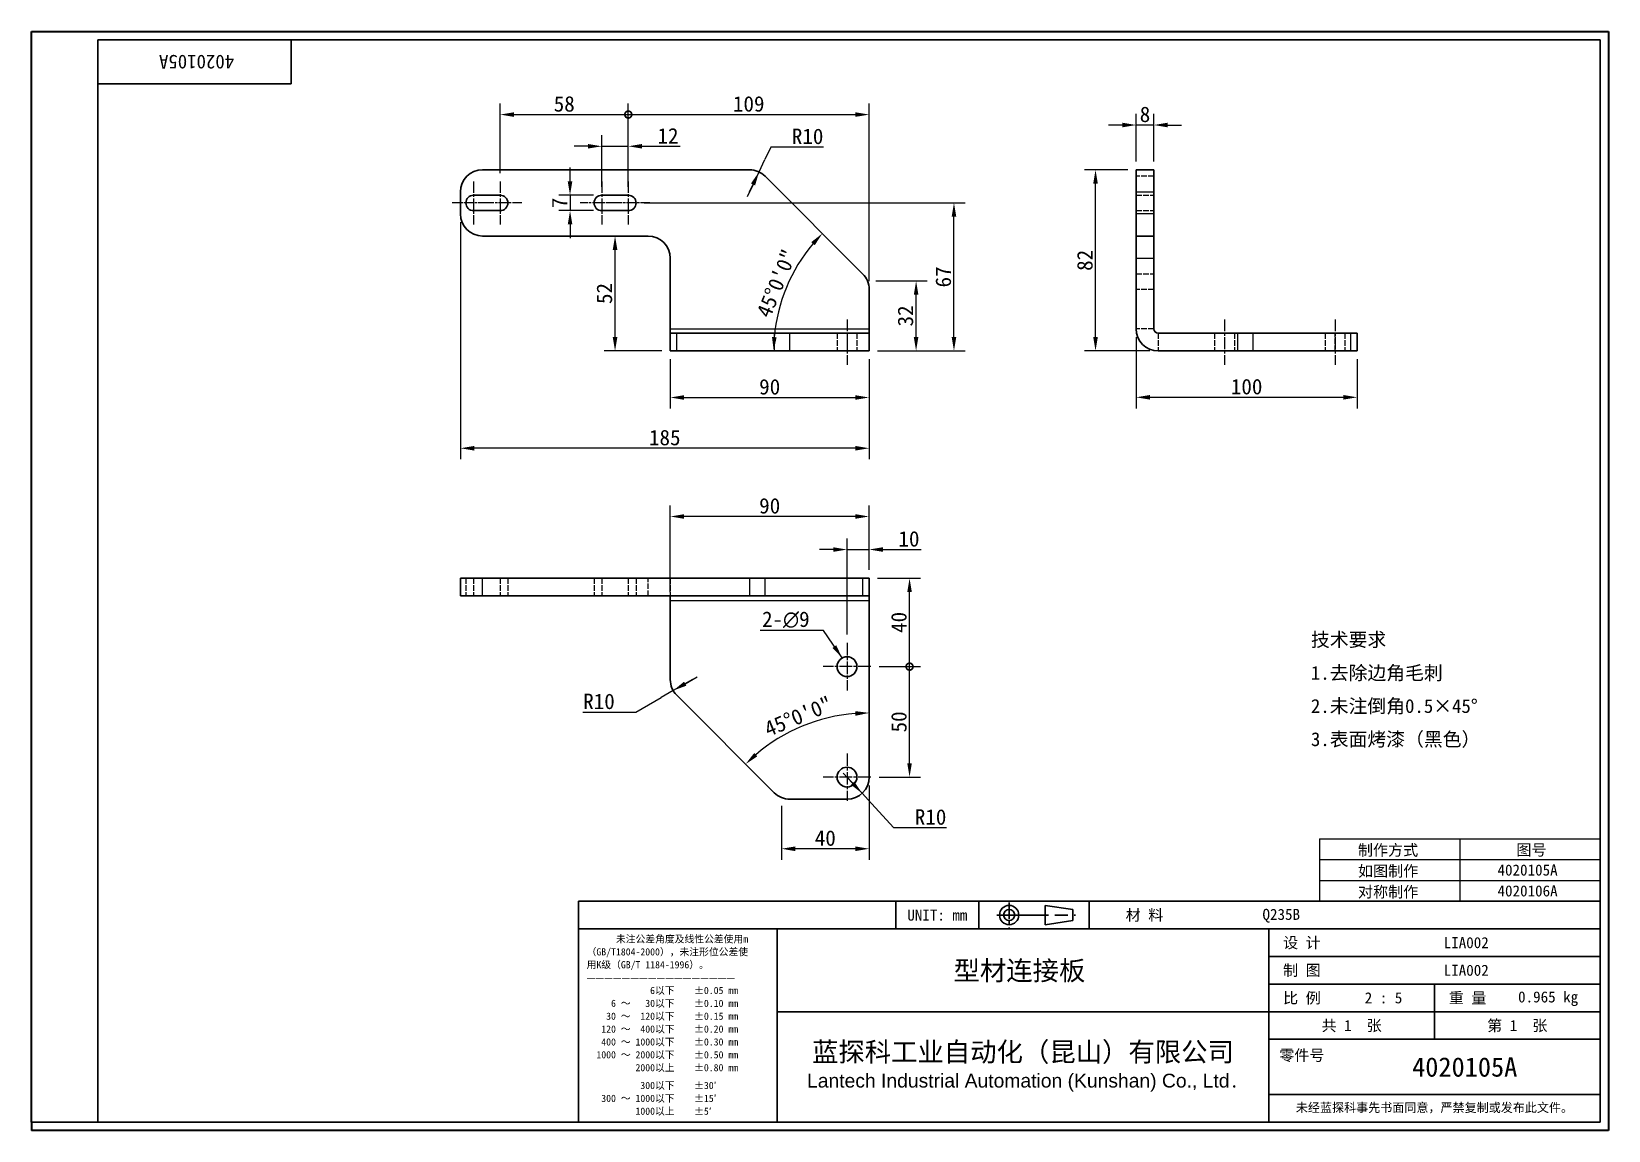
# Model space of a CAD drawing. Header units: millimetres. Extents: x 15 to 729, y 14 to 511.
import ezdxf
from ezdxf.enums import TextEntityAlignment as Align

# ---------------------------------------------------------------- set-up
doc = ezdxf.new("R2010")
doc.units = ezdxf.units.MM
doc.header["$LTSCALE"] = 2.5
doc.linetypes.add('CHAIN', pattern=[0.3543, 0.2362, -0.0295, 0.0591, -0.0295])
doc.linetypes.add('DASHED', pattern=[0.2067, 0.1654, -0.0413])
for name, color, linetype, lineweight in [('1', 7, 'Continuous', 18), ('可见 (ISO)', 7, 'Continuous', 25), ('可见窄的 (ISO)', 7, 'Continuous', 18), ('图框 (ISO)', 7, 'Continuous', 35), ('标题 (ISO)', 7, 'Continuous', 25)]:
    doc.layers.add(name, color=color, linetype=linetype, lineweight=lineweight)
for name, color, linetype, lineweight, true_color in [('中心标记 (ISO)', 1, 'CHAIN', 18, 0xff0000), ('中心线 (ISO)', 1, 'CHAIN', 18, 0xff0000), ('尺寸 (ISO)', 7, 'Continuous', 18, 0x008000), ('符号 (ISO)', 7, 'Continuous', 18, 0x008000), ('隐藏 (ISO)', 5, 'DASHED', 18, 0x0000ff), ('隐藏窄的 (ISO)', 5, 'DASHED', 18, 0x0000ff)]:
    doc.layers.add(name, color=color, linetype=linetype, lineweight=lineweight, true_color=true_color)
doc.styles.add('文本样式164', font='SimSun.ttf')
doc.styles.add('文本样式165', font='SimSun.ttf')
doc.styles.add('文本样式74', font='SimSun.ttf')
doc.styles.add('最新国标', font='simfang.ttf')
doc.styles.add('注释文本 (ISO)', font='simfang.ttf')
doc.dimstyles.new('默认 (GB)', dxfattribs={"dimscale": 2.5, "dimtxt": 2.8, "dimasz": 2.5, "dimexe": 2, "dimexo": 1.5, "dimgap": 0.5, "dimtad": 1, "dimtoh": 1, "dimdsep": 46, "dimtxsty": '最新国标', "dimcen": 0.09, "dimdle": 10, "dimclrd": 256, "dimclre": 256, "dimclrt": 256, "dimaunit": 1, "dimadec": 3, "dimazin": 2, "dimtfac": 0.535714, "dimtmove": 0, "dimatfit": 3, "dimfxl": 0, "dimtolj": 1, "dimtzin": 0, "dimlwd": -1, "dimlwe": -1, "dimarcsym": 0})
doc.dimstyles.new('默认 (GB)$7', dxfattribs={"dimscale": 2.5, "dimtxt": 2.8, "dimasz": 2.5, "dimexe": 2, "dimexo": 1.5, "dimgap": 0.5, "dimtad": 1, "dimtoh": 1, "dimdsep": 46, "dimtxsty": '最新国标', "dimcen": 0.09, "dimdle": 10, "dimclrd": 256, "dimclre": 256, "dimclrt": 256, "dimaunit": 1, "dimadec": 3, "dimazin": 2, "dimtfac": 0.535714, "dimtmove": 0, "dimatfit": 3, "dimfxl": 0, "dimtolj": 1, "dimtzin": 0, "dimlwd": -1, "dimlwe": -1, "dimarcsym": 0})

# ---------------------------------------------------------------- blocks, each defined once
blk = doc.blocks.new('图框 最新国标')
at = {"layer": '图框 (ISO)'}
for p, q in [((6, 7), (6, 204.5)), ((6, 204.5), (291.5, 204.5)), ((291.5, 204.5), (291.5, 5.5)), ((6, 7), (6, 5.5)), ((6, 7), (6, 5.5)), ((291.5, 5.5), (6, 5.5))]:
    blk.add_line(p, q, dxfattribs=at)
at = {"layer": '图框 (ISO)', "color": 7, "linetype": 'Continuous', "lineweight": 25}
for p, q in [((18, 203), (290, 203)), ((18, 7), (18, 203)), ((18, 203), (290, 203)), ((53, 203), (53, 195)), ((290, 203), (290, 7)), ((290, 203), (290, 7)), ((53, 195), (18, 195)), ((290, 7), (6, 7)), ((290, 7), (18, 7))]:
    blk.add_line(p, q, dxfattribs=at)
at = {"layer": '图框 (ISO)', "style": '文本样式74'}
blk.add_attdef('零件代号_001', (42.68, 200.25), '', height=2.5, rotation=180, dxfattribs=at)
blk = doc.blocks.new('标题栏 最新国标')
at = {"layer": '标题 (ISO)'}
for p, q in [((381.98, -183.84), (196.98, -183.84)), ((196.98, -183.84), (196.98, -223.84)), ((254.48, -183.84), (254.48, -188.84)), ((269.48, -183.84), (269.48, -188.84)), ((281.48, -188.09), (281.48, -184.59)), ((281.48, -184.59), (286.48, -185.34)), ((286.48, -185.34), (286.48, -187.34)), ((289.48, -183.84), (289.48, -188.84)), ((381.98, -223.84), (381.98, -183.84)), ((383.48, -183.84), (383.48, -225.34)), ((286.48, -187.34), (281.48, -188.09)), ((196.98, -188.84), (381.98, -188.84)), ((232.98, -188.84), (232.98, -223.84)), ((321.98, -188.84), (321.98, -223.84)), ((321.98, -193.84), (381.98, -193.84)), ((321.98, -198.84), (381.98, -198.84)), ((351.98, -198.84), (351.98, -208.84)), ((321.98, -203.84), (232.98, -203.84)), ((321.98, -203.84), (381.98, -203.84)), ((321.98, -208.84), (381.98, -208.84)), ((321.98, -218.84), (381.98, -218.84)), ((196.98, -223.84), (381.98, -223.84)), ((383.48, -225.34), (196.98, -225.34))]:
    blk.add_line(p, q, dxfattribs=at)
at = {"layer": '标题 (ISO)', "linetype": 'CHAIN', "ltscale": 5.000333}
blk.add_line((274.98, -184.09), (274.98, -188.59), dxfattribs=at)
at = {"layer": '标题 (ISO)', "linetype": 'CHAIN', "ltscale": 15.834605}
blk.add_line((272.73, -186.34), (286.98, -186.34), dxfattribs=at)
at = {"layer": '标题 (ISO)'}
for radius in [1.75, 1]:
    blk.add_circle((274.98, -186.34), radius, dxfattribs=at)
at = {"layer": '1', "style": '文本样式164'}
for s, p in [('UNIT: mm', (261.98, -186.34)), ('材 料', (299.48, -186.34)), ('设 计', (327.98, -191.34)), ('制 图', (327.98, -196.34)), ('比 例', (327.98, -201.34)), ('重 量', (357.98, -201.34)), ('共 1  张', (336.98, -206.34)), ('第 1  张', (366.98, -206.34))]:
    blk.add_text(s, height=2, dxfattribs=at).set_placement(p, align=Align.MIDDLE_CENTER)
at = {"layer": '标题 (ISO)', "char_height": 2, "style": '注释文本 (ISO)'}
for s, insert, attachment_point, line_spacing_factor in [('{\\fSimSun|b0|i0|c134|p2;\\H0.65x;      未注公差角度及线性公差使用m\\P（GB/T1804-2000），未注形位公差使\\P用K级（GB/T 1184-1996）。\\P—————————————————\\P             6以下    ±0.05 mm\\P     6 ～   30以下    ±0.10 mm\\P    30 ～  120以下    ±0.15 mm\\P   120 ～  400以下    ±0.20 mm\\P   400 ～ 1000以下    ±0.30 mm\\P  1000 ～ 2000以下    ±0.50 mm\\P          2000以上    ±0.80 mm\\P\\H0.38462x;\\P\\H2.6x;           300以下    ±30′\\P   300 ～ 1000以下    ±15′\\P          1000以上    ±5′}', (198.48, -206.34), 4, 1.075116), ('{\\fMicrosoft YaHei|b0|i0|c134|p34;\\H1.75x;蓝探科工业自动化（昆山）有限公司\\P\\fArial|b0|i0|c0|p34;\\H0.71429x;Lantech Industrial Automation (Kunshan) Co., Ltd\\fFangSong|b0|i0|c134|p49;.\\H1.15195x; }', (277.48, -213.84), 5, 0.978695)]:
    blk.add_mtext(s, dxfattribs=dict(at, insert=insert, attachment_point=attachment_point, line_spacing_factor=line_spacing_factor))
at = {"layer": '标题 (ISO)', "attachment_point": 5, "style": '注释文本 (ISO)'}
for s, insert, char_height in [('\\fFangSong|b0|i0;零件号', (327.98, -211.84), 2), ('\\fSimSun|b0|i0;{\\H1.6000;未经蓝探科事先书面同意，严禁复制或发布此文件。}', (351.98, -221.34), 1.6)]:
    blk.add_mtext(s, dxfattribs=dict(at, insert=insert, char_height=char_height))
at = {"layer": '标题 (ISO)'}
for tag, p, height, style in [('材料_001', (320.84, -187.21), 2, '注释文本 (ISO)'), ('设计人_001', (353.65, -192.33), 2, '注释文本 (ISO)'), ('库存编号_001', (264.91, -198.14), 3.5, '文本样式165'), ('设计人_001', (353.65, -197.33), 2, '注释文本 (ISO)'), ('视图比例_001', (339.35, -202.33), 2, '注释文本 (ISO)'), ('质量\\P3;_001', (367.12, -202.16), 2, '注释文本 (ISO)'), ('零件代号_001', (347.93, -215.59), 3.5, '文本样式165')]:
    blk.add_attdef(tag, p, '', height=height, dxfattribs=dict(at, style=style))
blk = doc.blocks.new('_DotSmall')
at = {"color": 0, "linetype": 'ByBlock', "const_width": 0.5}
blk.add_lwpolyline([(-0.0625, 0, 1), (0.0625, 0, 1)], format="xyb", close=True, dxfattribs=at)
blk = doc.blocks.new('*D5')
at = {"layer": 'Defpoints', "color": 0, "transparency": 16777216}
for p in [(285.11, 473.66), (227.11, 443.41), (285.11, 443.41)]:
    blk.add_point(p, dxfattribs=at)
at = {"layer": '尺寸 (ISO)', "color": 116, "true_color": 0x00803f, "transparency": 16777216}
for p, q in [((227.11, 447.16), (227.11, 478.66)), ((285.11, 447.16), (285.11, 478.66)), ((233.36, 473.66), (285.11, 473.66))]:
    blk.add_line(p, q, dxfattribs=at)
blk.add_solid([(233.36, 474.7), (233.36, 472.62), (227.11, 473.66)], dxfattribs=at)
at = {"layer": '尺寸 (ISO)', "color": 116, "true_color": 0x00803f, "transparency": 16777216, "xscale": 6.25, "yscale": 6.25, "zscale": 6.25}
blk.add_blockref('_DotSmall', (285.11, 473.66), dxfattribs=at)
at = {"layer": '尺寸 (ISO)', "transparency": 16777216, "insert": (256.11, 478.45), "char_height": 7, "attachment_point": 5, "style": '最新国标'}
blk.add_mtext('\\A1;58', dxfattribs=at)
blk = doc.blocks.new('*D7')
at = {"layer": 'Defpoints', "color": 0, "transparency": 16777216}
for p in [(394.11, 473.66), (285.11, 443.41), (394.11, 394.52)]:
    blk.add_point(p, dxfattribs=at)
at = {"layer": '尺寸 (ISO)', "color": 116, "true_color": 0x00803f, "transparency": 16777216}
for p, q in [((285.11, 447.16), (285.11, 478.66)), ((394.11, 398.27), (394.11, 478.66)), ((285.11, 473.66), (387.86, 473.66))]:
    blk.add_line(p, q, dxfattribs=at)
blk.add_solid([(387.86, 474.7), (387.86, 472.62), (394.11, 473.66)], dxfattribs=at)
at = {"layer": '尺寸 (ISO)', "color": 116, "true_color": 0x00803f, "transparency": 16777216, "xscale": 6.25, "yscale": 6.25, "zscale": 6.25, "rotation": 180}
blk.add_blockref('_DotSmall', (285.11, 473.66), dxfattribs=at)
at = {"layer": '尺寸 (ISO)', "transparency": 16777216, "insert": (339.61, 478.45), "char_height": 7, "attachment_point": 5, "style": '最新国标'}
blk.add_mtext('\\A1;109', dxfattribs=at)
blk = doc.blocks.new('*D8')
at = {"layer": 'Defpoints', "color": 0, "transparency": 16777216}
for p in [(285.11, 459.3), (273.11, 437.16), (285.11, 437.16)]:
    blk.add_point(p, dxfattribs=at)
at = {"layer": '尺寸 (ISO)', "color": 116, "true_color": 0x00803f, "transparency": 16777216}
for p, q in [((273.11, 440.91), (273.11, 464.3)), ((285.11, 440.91), (285.11, 464.3)), ((266.86, 459.3), (260.61, 459.3)), ((273.11, 459.3), (285.11, 459.3)), ((291.36, 459.3), (308.55, 459.3))]:
    blk.add_line(p, q, dxfattribs=at)
for points in [[(266.86, 460.34), (266.86, 458.26), (273.11, 459.3)], [(291.36, 460.34), (291.36, 458.26), (285.11, 459.3)]]:
    blk.add_solid(points, dxfattribs=at)
at = {"layer": '尺寸 (ISO)', "transparency": 16777216, "insert": (303.08, 464.05), "char_height": 7, "attachment_point": 5, "style": '最新国标'}
blk.add_mtext('\\A1;12', dxfattribs=at)
blk = doc.blocks.new('*D9')
at = {"layer": 'Defpoints', "color": 0, "transparency": 16777216}
for p in [(304.11, 366.66), (394.11, 366.66), (394.11, 345.57)]:
    blk.add_point(p, dxfattribs=at)
at = {"layer": '尺寸 (ISO)', "color": 116, "true_color": 0x00803f, "transparency": 16777216}
for p, q in [((304.11, 362.91), (304.11, 340.57)), ((394.11, 362.91), (394.11, 340.57)), ((310.36, 345.57), (387.86, 345.57))]:
    blk.add_line(p, q, dxfattribs=at)
for points in [[(310.36, 346.61), (310.36, 344.53), (304.11, 345.57)], [(387.86, 346.61), (387.86, 344.53), (394.11, 345.57)]]:
    blk.add_solid(points, dxfattribs=at)
at = {"layer": '尺寸 (ISO)', "transparency": 16777216, "insert": (349.11, 350.36), "char_height": 7, "attachment_point": 5, "style": '最新国标'}
blk.add_mtext('\\A1;90', dxfattribs=at)
blk = doc.blocks.new('*D10')
at = {"layer": 'Defpoints', "color": 0, "transparency": 16777216}
for p in [(219.11, 418.66), (279.11, 418.66), (304.11, 366.66)]:
    blk.add_point(p, dxfattribs=at)
at = {"layer": '尺寸 (ISO)', "color": 116, "true_color": 0x00803f, "transparency": 16777216}
for p, q in [((279.11, 372.91), (279.11, 412.41)), ((300.36, 366.66), (274.11, 366.66))]:
    blk.add_line(p, q, dxfattribs=at)
for points in [[(278.07, 412.41), (280.15, 412.41), (279.11, 418.66)], [(278.07, 372.91), (280.15, 372.91), (279.11, 366.66)]]:
    blk.add_solid(points, dxfattribs=at)
at = {"layer": '尺寸 (ISO)', "transparency": 16777216, "insert": (274.32, 392.66), "char_height": 7, "attachment_point": 5, "rotation": 90, "style": '最新国标'}
blk.add_mtext('\\A1;52', dxfattribs=at)
blk = doc.blocks.new('*D11')
at = {"layer": 'Defpoints', "color": 0, "transparency": 16777216}
for p in [(288.61, 433.66), (432.51, 433.66), (394.11, 366.66)]:
    blk.add_point(p, dxfattribs=at)
at = {"layer": '尺寸 (ISO)', "color": 116, "true_color": 0x00803f, "transparency": 16777216}
for p, q in [((292.36, 433.66), (437.51, 433.66)), ((432.51, 372.91), (432.51, 427.41)), ((397.86, 366.66), (437.51, 366.66))]:
    blk.add_line(p, q, dxfattribs=at)
for points in [[(431.47, 427.41), (433.55, 427.41), (432.51, 433.66)], [(431.47, 372.91), (433.55, 372.91), (432.51, 366.66)]]:
    blk.add_solid(points, dxfattribs=at)
at = {"layer": '尺寸 (ISO)', "transparency": 16777216, "insert": (427.72, 400.16), "char_height": 7, "attachment_point": 5, "rotation": 90, "style": '最新国标'}
blk.add_mtext('\\A1;67', dxfattribs=at)
blk = doc.blocks.new('*D12')
at = {"layer": 'Defpoints', "color": 0, "transparency": 16777216}
for p in [(496.58, 448.66), (514.98, 448.66), (524.98, 366.66)]:
    blk.add_point(p, dxfattribs=at)
at = {"layer": '尺寸 (ISO)', "color": 116, "true_color": 0x00803f, "transparency": 16777216}
for p, q in [((511.23, 448.66), (491.58, 448.66)), ((496.58, 372.91), (496.58, 442.41)), ((521.23, 366.66), (491.58, 366.66))]:
    blk.add_line(p, q, dxfattribs=at)
for points in [[(495.54, 442.41), (497.62, 442.41), (496.58, 448.66)], [(495.54, 372.91), (497.62, 372.91), (496.58, 366.66)]]:
    blk.add_solid(points, dxfattribs=at)
at = {"layer": '尺寸 (ISO)', "transparency": 16777216, "insert": (491.79, 407.66), "char_height": 7, "attachment_point": 5, "rotation": 90, "style": '最新国标'}
blk.add_mtext('\\A1;82', dxfattribs=at)
blk = doc.blocks.new('*D13')
at = {"layer": 'Defpoints', "color": 0, "transparency": 16777216}
for p in [(514.98, 376.66), (614.98, 366.66), (614.98, 345.66)]:
    blk.add_point(p, dxfattribs=at)
at = {"layer": '尺寸 (ISO)', "color": 116, "true_color": 0x00803f, "transparency": 16777216}
for p, q in [((514.98, 372.91), (514.98, 340.66)), ((614.98, 362.91), (614.98, 340.66)), ((521.23, 345.66), (608.73, 345.66))]:
    blk.add_line(p, q, dxfattribs=at)
for points in [[(521.23, 346.7), (521.23, 344.62), (514.98, 345.66)], [(608.73, 346.7), (608.73, 344.62), (614.98, 345.66)]]:
    blk.add_solid(points, dxfattribs=at)
at = {"layer": '尺寸 (ISO)', "transparency": 16777216, "insert": (564.98, 350.45), "char_height": 7, "attachment_point": 5, "style": '最新国标'}
blk.add_mtext('\\A1;100', dxfattribs=at)
blk = doc.blocks.new('*D14')
at = {"layer": 'Defpoints', "color": 0, "transparency": 16777216}
for p in [(514.98, 468.92), (514.98, 448.66), (522.98, 448.66)]:
    blk.add_point(p, dxfattribs=at)
at = {"layer": '尺寸 (ISO)', "color": 116, "true_color": 0x00803f, "transparency": 16777216}
for p, q in [((514.98, 452.41), (514.98, 473.92)), ((522.98, 452.41), (522.98, 473.92)), ((508.73, 468.92), (502.48, 468.92)), ((522.98, 468.92), (514.98, 468.92)), ((529.23, 468.92), (535.48, 468.92))]:
    blk.add_line(p, q, dxfattribs=at)
for points in [[(508.73, 469.97), (508.73, 467.88), (514.98, 468.92)], [(529.23, 469.97), (529.23, 467.88), (522.98, 468.92)]]:
    blk.add_solid(points, dxfattribs=at)
at = {"layer": '尺寸 (ISO)', "transparency": 16777216, "insert": (518.98, 473.71), "char_height": 7, "attachment_point": 5, "style": '最新国标'}
blk.add_mtext('\\A1;8', dxfattribs=at)
blk = doc.blocks.new('*D15')
at = {"layer": 'Defpoints', "color": 0, "transparency": 16777216}
for p in [(393.35, 398.34), (415.37, 398.34), (394.11, 366.66)]:
    blk.add_point(p, dxfattribs=at)
at = {"layer": '尺寸 (ISO)', "color": 116, "true_color": 0x00803f, "transparency": 16777216}
for p, q in [((397.1, 398.34), (420.37, 398.34)), ((415.37, 372.91), (415.37, 392.09)), ((397.86, 366.66), (420.37, 366.66))]:
    blk.add_line(p, q, dxfattribs=at)
for points in [[(414.33, 392.09), (416.41, 392.09), (415.37, 398.34)], [(414.33, 372.91), (416.41, 372.91), (415.37, 366.66)]]:
    blk.add_solid(points, dxfattribs=at)
at = {"layer": '尺寸 (ISO)', "transparency": 16777216, "insert": (410.58, 382.5), "char_height": 7, "attachment_point": 5, "rotation": 90, "style": '最新国标'}
blk.add_mtext('\\A1;32', dxfattribs=at)
blk = doc.blocks.new('*D16')
at = {"layer": 'Defpoints', "color": 0, "transparency": 16777216}
for p in [(347.04, 445.73), (361, 404.25), (358.25, 366.66), (426.11, 366.66)]:
    blk.add_point(p, dxfattribs=at)
at = {"layer": '尺寸 (ISO)', "color": 116, "true_color": 0x00803f, "transparency": 16777216}
blk.add_line((354.5, 366.66), (345.93, 366.66), dxfattribs=at)
blk.add_arc((426.11, 366.66), 75.18, 139.7647, 175.2353, dxfattribs=at)
for points in [[(367.95, 415.92), (369.49, 414.51), (372.95, 419.82)], [(352.23, 372.86), (350.15, 372.95), (350.93, 366.66)]]:
    blk.add_solid(points, dxfattribs=at)
at = {"layer": '尺寸 (ISO)', "transparency": 16777216, "insert": (352.23, 397.26), "char_height": 7, "attachment_point": 5, "rotation": 67.5, "style": '最新国标'}
blk.add_mtext('\\A1;45°0\'0"', dxfattribs=at)
blk = doc.blocks.new('*D17')
at = {"layer": 'Defpoints', "color": 0, "transparency": 16777216}
for p in [(344.27, 447.69), (339.97, 438.66)]:
    blk.add_point(p, dxfattribs=at)
at = {"layer": '尺寸 (ISO)', "color": 116, "true_color": 0x00803f, "transparency": 16777216}
for p, q in [((349.65, 458.97), (346.96, 453.33)), ((373.52, 458.97), (349.65, 458.97)), ((344.27, 447.69), (346.96, 453.33)), ((339.97, 438.66), (344.27, 447.69)), ((341.58, 442.04), (338.89, 436.4))]:
    blk.add_line(p, q, dxfattribs=at)
blk.add_solid([(340.64, 442.49), (342.52, 441.6), (344.27, 447.69)], dxfattribs=at)
at = {"layer": '尺寸 (ISO)', "transparency": 16777216, "insert": (366.26, 463.76), "char_height": 7, "attachment_point": 5, "style": '最新国标'}
blk.add_mtext('\\A1;R10', dxfattribs=at)
blk = doc.blocks.new('*D18')
at = {"layer": 'Defpoints', "color": 0, "transparency": 16777216}
for p in [(273.11, 437.16), (258.74, 430.16), (273.11, 430.16)]:
    blk.add_point(p, dxfattribs=at)
at = {"layer": '尺寸 (ISO)', "color": 116, "true_color": 0x00803f, "transparency": 16777216}
for p, q in [((258.74, 443.41), (258.74, 449.66)), ((269.36, 437.16), (253.74, 437.16)), ((258.74, 437.16), (258.74, 430.16)), ((269.36, 430.16), (253.74, 430.16)), ((258.74, 423.91), (258.74, 417.66))]:
    blk.add_line(p, q, dxfattribs=at)
for points in [[(257.7, 443.41), (259.78, 443.41), (258.74, 437.16)], [(257.7, 423.91), (259.78, 423.91), (258.74, 430.16)]]:
    blk.add_solid(points, dxfattribs=at)
at = {"layer": '尺寸 (ISO)', "transparency": 16777216, "insert": (253.95, 433.66), "char_height": 7, "attachment_point": 5, "rotation": 90, "style": '最新国标'}
blk.add_mtext('\\A1;7', dxfattribs=at)
blk = doc.blocks.new('*D19')
at = {"layer": 'Defpoints', "color": 0, "transparency": 16777216}
for p in [(394.86, 223.73), (412.41, 223.73), (394.86, 173.73)]:
    blk.add_point(p, dxfattribs=at)
at = {"layer": '尺寸 (ISO)', "color": 116, "true_color": 0x00803f, "transparency": 16777216}
for p, q in [((398.61, 223.73), (417.41, 223.73)), ((412.41, 179.98), (412.41, 223.73)), ((398.61, 173.73), (417.41, 173.73))]:
    blk.add_line(p, q, dxfattribs=at)
blk.add_solid([(411.37, 179.98), (413.45, 179.98), (412.41, 173.73)], dxfattribs=at)
at = {"layer": '尺寸 (ISO)', "color": 116, "true_color": 0x00803f, "transparency": 16777216, "xscale": 6.25, "yscale": 6.25, "zscale": 6.25, "rotation": 90}
blk.add_blockref('_DotSmall', (412.41, 223.73), dxfattribs=at)
at = {"layer": '尺寸 (ISO)', "transparency": 16777216, "insert": (407.62, 198.71), "char_height": 7, "attachment_point": 5, "rotation": 90, "style": '最新国标'}
blk.add_mtext('\\A1;50', dxfattribs=at)
blk = doc.blocks.new('*D20')
at = {"layer": 'Defpoints', "color": 0, "transparency": 16777216}
for p in [(394.11, 263.73), (412.41, 263.73), (394.86, 223.73)]:
    blk.add_point(p, dxfattribs=at)
at = {"layer": '尺寸 (ISO)', "color": 116, "true_color": 0x00803f, "transparency": 16777216}
for p, q in [((397.86, 263.73), (417.41, 263.73)), ((412.41, 223.73), (412.41, 257.48)), ((398.61, 223.73), (417.41, 223.73))]:
    blk.add_line(p, q, dxfattribs=at)
blk.add_solid([(411.37, 257.48), (413.45, 257.48), (412.41, 263.73)], dxfattribs=at)
at = {"layer": '尺寸 (ISO)', "color": 116, "true_color": 0x00803f, "transparency": 16777216, "xscale": 6.25, "yscale": 6.25, "zscale": 6.25, "rotation": 270}
blk.add_blockref('_DotSmall', (412.41, 223.73), dxfattribs=at)
at = {"layer": '尺寸 (ISO)', "transparency": 16777216, "insert": (407.62, 243.76), "char_height": 7, "attachment_point": 5, "rotation": 90, "style": '最新国标'}
blk.add_mtext('\\A1;40', dxfattribs=at)
blk = doc.blocks.new('*D21')
at = {"layer": 'Defpoints', "color": 0, "transparency": 16777216}
for p in [(384.11, 276.74), (394.11, 263.73), (384.11, 234.48)]:
    blk.add_point(p, dxfattribs=at)
at = {"layer": '尺寸 (ISO)', "color": 116, "true_color": 0x00803f, "transparency": 16777216}
for p, q in [((384.11, 238.23), (384.11, 281.74)), ((394.11, 267.48), (394.11, 281.74)), ((377.86, 276.74), (371.61, 276.74)), ((384.11, 276.74), (394.11, 276.74)), ((400.36, 276.74), (417.67, 276.74))]:
    blk.add_line(p, q, dxfattribs=at)
for points in [[(377.86, 277.78), (377.86, 275.7), (384.11, 276.74)], [(400.36, 277.78), (400.36, 275.7), (394.11, 276.74)]]:
    blk.add_solid(points, dxfattribs=at)
at = {"layer": '尺寸 (ISO)', "transparency": 16777216, "insert": (412.14, 281.53), "char_height": 7, "attachment_point": 5, "style": '最新国标'}
blk.add_mtext('\\A1;10', dxfattribs=at)
blk = doc.blocks.new('*D22')
at = {"layer": 'Defpoints', "color": 0, "transparency": 16777216}
for p in [(384.11, 173.73), (390.9, 166.39)]:
    blk.add_point(p, dxfattribs=at)
at = {"layer": '尺寸 (ISO)', "color": 116, "true_color": 0x00803f, "transparency": 16777216}
for p, q in [((386.66, 170.98), (382.41, 175.57)), ((384.11, 173.73), (390.9, 166.39)), ((390.9, 166.39), (395.15, 161.8)), ((405.31, 150.82), (395.15, 161.8)), ((429.18, 150.82), (405.31, 150.82))]:
    blk.add_line(p, q, dxfattribs=at)
blk.add_solid([(387.42, 171.69), (385.89, 170.27), (390.9, 166.39)], dxfattribs=at)
at = {"layer": '尺寸 (ISO)', "transparency": 16777216, "insert": (421.92, 155.61), "char_height": 7, "attachment_point": 5, "style": '最新国标'}
blk.add_mtext('\\A1;R10', dxfattribs=at)
blk = doc.blocks.new('*D23')
at = {"layer": 'Defpoints', "color": 0, "transparency": 16777216}
for p in [(394.11, 173.73), (354.43, 164.49), (354.43, 141.28)]:
    blk.add_point(p, dxfattribs=at)
at = {"layer": '尺寸 (ISO)', "color": 116, "true_color": 0x00803f, "transparency": 16777216}
for p, q in [((394.11, 169.98), (394.11, 136.28)), ((354.43, 160.74), (354.43, 136.28)), ((387.86, 141.28), (360.68, 141.28))]:
    blk.add_line(p, q, dxfattribs=at)
for points in [[(360.68, 142.32), (360.68, 140.23), (354.43, 141.28)], [(387.86, 142.32), (387.86, 140.23), (394.11, 141.28)]]:
    blk.add_solid(points, dxfattribs=at)
at = {"layer": '尺寸 (ISO)', "transparency": 16777216, "insert": (374.27, 146.07), "char_height": 7, "attachment_point": 5, "style": '最新国标'}
blk.add_mtext('\\A1;40', dxfattribs=at)
blk = doc.blocks.new('*D24')
at = {"layer": 'Defpoints', "color": 0, "transparency": 16777216}
for p in [(304.11, 291.7), (394.11, 263.73), (304.11, 253.73)]:
    blk.add_point(p, dxfattribs=at)
at = {"layer": '尺寸 (ISO)', "color": 116, "true_color": 0x00803f, "transparency": 16777216}
for p, q in [((304.11, 257.48), (304.11, 296.7)), ((394.11, 267.48), (394.11, 296.7)), ((387.86, 291.7), (310.36, 291.7))]:
    blk.add_line(p, q, dxfattribs=at)
for points in [[(310.36, 292.75), (310.36, 290.66), (304.11, 291.7)], [(387.86, 292.75), (387.86, 290.66), (394.11, 291.7)]]:
    blk.add_solid(points, dxfattribs=at)
at = {"layer": '尺寸 (ISO)', "transparency": 16777216, "insert": (349.11, 296.49), "char_height": 7, "attachment_point": 5, "style": '最新国标'}
blk.add_mtext('\\A1;90', dxfattribs=at)
blk = doc.blocks.new('*D25')
at = {"layer": 'Defpoints', "color": 0, "transparency": 16777216}
for p in [(373.65, 200.09), (394.11, 173.73), (351.18, 166.66), (394.11, 123.73)]:
    blk.add_point(p, dxfattribs=at)
at = {"layer": '尺寸 (ISO)', "color": 116, "true_color": 0x00803f, "transparency": 16777216}
blk.add_arc((394.11, 123.73), 79.05, 94.53112, 130.46888, dxfattribs=at)
for points in [[(387.82, 203.58), (387.91, 201.49), (394.11, 202.78)], [(343.51, 183.1), (342.1, 184.63), (338.21, 179.63)]]:
    blk.add_solid(points, dxfattribs=at)
at = {"layer": '尺寸 (ISO)', "transparency": 16777216, "insert": (362.03, 201.19), "char_height": 7, "attachment_point": 5, "rotation": 22.5, "style": '最新国标'}
blk.add_mtext('\\A1;45°0\'0"', dxfattribs=at)
blk = doc.blocks.new('*D26')
at = {"layer": 'Defpoints', "color": 0, "transparency": 16777216}
for p in [(314.11, 217.87), (305.44, 212.9)]:
    blk.add_point(p, dxfattribs=at)
at = {"layer": '尺寸 (ISO)', "color": 116, "true_color": 0x00803f, "transparency": 16777216}
for p, q in [((314.11, 217.87), (305.44, 212.9)), ((310.86, 216.01), (316.28, 219.12)), ((288.45, 203.16), (300.01, 209.79)), ((305.44, 212.9), (300.01, 209.79)), ((264.58, 203.16), (288.45, 203.16))]:
    blk.add_line(p, q, dxfattribs=at)
blk.add_solid([(310.34, 216.91), (311.38, 215.1), (305.44, 212.9)], dxfattribs=at)
at = {"layer": '尺寸 (ISO)', "transparency": 16777216, "insert": (271.84, 207.95), "char_height": 7, "attachment_point": 5, "style": '最新国标'}
blk.add_mtext('\\A1;R10', dxfattribs=at)
blk = doc.blocks.new('*D27')
at = {"layer": 'Defpoints', "color": 0, "transparency": 16777216}
for p in [(209.11, 428.66), (394.11, 366.66), (209.11, 322.6)]:
    blk.add_point(p, dxfattribs=at)
at = {"layer": '尺寸 (ISO)', "color": 116, "true_color": 0x00803f, "transparency": 16777216}
for p, q in [((209.11, 424.91), (209.11, 317.6)), ((394.11, 362.91), (394.11, 317.6)), ((387.86, 322.6), (215.36, 322.6))]:
    blk.add_line(p, q, dxfattribs=at)
for points in [[(215.36, 323.64), (215.36, 321.55), (209.11, 322.6)], [(387.86, 323.64), (387.86, 321.55), (394.11, 322.6)]]:
    blk.add_solid(points, dxfattribs=at)
at = {"layer": '尺寸 (ISO)', "transparency": 16777216, "insert": (301.61, 327.39), "char_height": 7, "attachment_point": 5, "style": '最新国标'}
blk.add_mtext('\\A1;185', dxfattribs=at)
blk = doc.blocks.new('表格1')
at = {"layer": '符号 (ISO)'}
for p, q in [((239.2, 58.33), (290, 58.33)), ((239.2, 58.33), (239.2, 54.56)), ((264.6, 58.33), (264.6, 54.56)), ((290, 58.33), (290, 54.56)), ((239.2, 54.56), (290, 54.56)), ((239.2, 54.56), (239.2, 47)), ((264.6, 54.56), (264.6, 47)), ((290, 54.56), (290, 47)), ((239.2, 50.78), (290, 50.78)), ((239.2, 47), (290, 47))]:
    blk.add_line(p, q, dxfattribs=at)
at = {"layer": '符号 (ISO)', "char_height": 2, "attachment_point": 7, "style": '注释文本 (ISO)'}
for s, insert in [('制作方式', (246.14, 55.04)), ('图号', (274.84, 55.09)), ('如图制作', (246.15, 51.26)), ('4020105A', (271.41, 51.63)), ('对称制作', (246.15, 47.48)), ('4020106A', (271.41, 47.85))]:
    blk.add_mtext(s, dxfattribs=dict(at, insert=insert))

msp = doc.modelspace()

# ---------------------------------------------------------------- linework, layer by layer
at = {"layer": '中心标记 (ISO)', "ltscale": 8.667317}
for p, q in [((215.1105, 443.4095), (215.1105, 423.9095)), ((227.1105, 443.4095), (227.1105, 423.9095)), ((273.1105, 443.4095), (273.1105, 423.9095)), ((285.1105, 443.4095), (285.1105, 423.9095))]:
    msp.add_line(p, q, dxfattribs=at)
at = {"layer": '中心标记 (ISO)', "ltscale": 7.111628}
for p, q in [((221.3605, 433.6595), (205.3605, 433.6595)), ((236.8605, 433.6595), (220.8605, 433.6595)), ((279.3605, 433.6595), (263.3605, 433.6595)), ((294.8605, 433.6595), (278.8605, 433.6595))]:
    msp.add_line(p, q, dxfattribs=at)
at = {"layer": '中心标记 (ISO)', "ltscale": 9.556284}
for p, q in [((384.1105, 234.4803), (384.1105, 212.9803)), ((394.8605, 223.7303), (373.3605, 223.7303)), ((384.1105, 184.4803), (384.1105, 162.9803)), ((394.8605, 173.7303), (373.3605, 173.7303))]:
    msp.add_line(p, q, dxfattribs=at)
at = {"layer": '中心线 (ISO)', "ltscale": 9.111801}
for p, q in [((384.1105, 380.9095), (384.1105, 360.4095)), ((554.9816, 380.9095), (554.9816, 360.4095)), ((604.9816, 380.9095), (604.9816, 360.4095))]:
    msp.add_line(p, q, dxfattribs=at)
at = {"layer": '可见 (ISO)'}
for p, q in [((339.9684, 448.6595), (219.1105, 448.6595)), ((347.0395, 445.7306), (391.1816, 401.5885)), ((514.9816, 438.6595), (514.9816, 448.6595)), ((522.9816, 448.6595), (514.9816, 448.6595)), ((522.9816, 448.6595), (522.9816, 438.6595)), ((209.1105, 428.6595), (209.1105, 438.6595)), ((215.1105, 437.1595), (227.1105, 437.1595)), ((273.1105, 437.1595), (285.1105, 437.1595)), ((514.9816, 438.6595), (514.9816, 428.6595)), ((522.9816, 428.6595), (522.9816, 438.6595)), ((227.1105, 430.1595), (215.1105, 430.1595)), ((285.1105, 430.1595), (273.1105, 430.1595)), ((514.9816, 418.6595), (514.9816, 428.6595)), ((522.9816, 428.6595), (522.9816, 418.6595)), ((219.1105, 418.6595), (294.1105, 418.6595)), ((514.9816, 418.6595), (514.9816, 408.6595)), ((514.9816, 418.6595), (522.9816, 418.6595)), ((522.9816, 408.6595), (522.9816, 418.6595)), ((304.1105, 408.6595), (304.1105, 376.6595)), ((514.9816, 376.6595), (514.9816, 408.6595)), ((522.9816, 408.6595), (522.9816, 376.6595)), ((394.1105, 376.6595), (394.1105, 394.5174)), ((304.1105, 376.6595), (304.1105, 374.6595)), ((304.1105, 374.6595), (307.0395, 374.6595)), ((304.1105, 374.6595), (304.1105, 366.6595)), ((351.1816, 374.6595), (307.0395, 374.6595)), ((351.1816, 374.6595), (358.2527, 374.6595)), ((384.1105, 374.6595), (358.2527, 374.6595)), ((384.1105, 374.6595), (394.1105, 374.6595)), ((394.1105, 374.6595), (394.1105, 376.6595)), ((394.1105, 366.6595), (394.1105, 374.6595)), ((524.9816, 374.6595), (560.8394, 374.6595)), ((560.8394, 374.6595), (567.9105, 374.6595)), ((612.0526, 374.6595), (567.9105, 374.6595)), ((612.0526, 374.6595), (614.9816, 374.6595)), ((614.9816, 366.6595), (614.9816, 374.6595)), ((307.0395, 366.6595), (304.1105, 366.6595)), ((307.0395, 366.6595), (351.1816, 366.6595)), ((358.2527, 366.6595), (351.1816, 366.6595)), ((358.2527, 366.6595), (384.1105, 366.6595)), ((394.1105, 366.6595), (384.1105, 366.6595)), ((560.8394, 366.6595), (524.9816, 366.6595)), ((567.9105, 366.6595), (560.8394, 366.6595)), ((567.9105, 366.6595), (612.0526, 366.6595)), ((614.9816, 366.6595), (612.0526, 366.6595)), ((209.1105, 263.7303), (219.1105, 263.7303)), ((209.1105, 263.7303), (209.1105, 255.7303)), ((339.9684, 263.7303), (219.1105, 263.7303)), ((339.9684, 263.7303), (347.0395, 263.7303)), ((391.1816, 263.7303), (347.0395, 263.7303)), ((391.1816, 263.7303), (394.1105, 263.7303)), ((394.1105, 255.7303), (394.1105, 263.7303)), ((219.1105, 255.7303), (209.1105, 255.7303)), ((339.9684, 255.7303), (219.1105, 255.7303)), ((304.1105, 255.7303), (304.1105, 253.7303)), ((304.1105, 253.7303), (304.1105, 217.8724)), ((347.0395, 255.7303), (339.9684, 255.7303)), ((347.0395, 255.7303), (391.1816, 255.7303)), ((394.1105, 255.7303), (391.1816, 255.7303)), ((394.1105, 253.7303), (394.1105, 255.7303)), ((394.1105, 173.7303), (394.1105, 253.7303)), ((351.1816, 166.6592), (307.0395, 210.8013)), ((384.1105, 163.7303), (358.2527, 163.7303))]:
    msp.add_line(p, q, dxfattribs=at)
for centre in [(384.1105, 223.7303), (384.1105, 173.7303)]:
    msp.add_circle(centre, 4.5, dxfattribs=at)
for centre, radius, start, end in [((219.1105, 438.6595), 10, 90, 180), ((339.9684, 438.6595), 10, 45, 90), ((215.1105, 433.6595), 3.5, 90, 270), ((227.1105, 433.6595), 3.5, 270, 90), ((273.1105, 433.6595), 3.5, 90, 270), ((285.1105, 433.6595), 3.5, 270, 90), ((219.1105, 428.6595), 10, 180, 270), ((294.1105, 408.6595), 10, 0, 90), ((384.1105, 394.5174), 10, 0, 45), ((524.9816, 376.6595), 10, 180, 270), ((524.9816, 376.6595), 2, 180, 270), ((314.1105, 217.8724), 10, 180, 225), ((384.1105, 173.7303), 10, 270, 0), ((358.2527, 173.7303), 10, 225, 270)]:
    msp.add_arc(centre, radius, start, end, dxfattribs=at)
at = {"layer": '可见窄的 (ISO)'}
for p, q in [((514.9816, 438.6595), (522.9816, 438.6595)), ((522.9816, 428.6595), (514.9816, 428.6595)), ((514.9816, 408.6595), (522.9816, 408.6595)), ((304.1105, 376.6595), (394.1105, 376.6595)), ((307.0395, 366.6595), (307.0395, 374.6595)), ((351.1816, 374.6595), (351.1816, 366.6595)), ((358.2527, 366.6595), (358.2527, 374.6595)), ((384.1105, 374.6595), (384.1105, 366.6595)), ((560.8394, 374.6595), (560.8394, 366.6595)), ((567.9105, 366.6595), (567.9105, 374.6595)), ((612.0526, 374.6595), (612.0526, 366.6595)), ((219.1105, 255.7303), (219.1105, 263.7303)), ((339.9684, 263.7303), (339.9684, 255.7303)), ((347.0395, 255.7303), (347.0395, 263.7303)), ((391.1816, 263.7303), (391.1816, 255.7303)), ((304.1105, 253.7303), (394.1105, 253.7303))]:
    msp.add_line(p, q, dxfattribs=at)
at = {"layer": '隐藏 (ISO)', "ltscale": 6.094929}
for p, q in [((514.9816, 437.1595), (522.9816, 437.1595)), ((514.9816, 430.1595), (522.9816, 430.1595)), ((379.6105, 374.6595), (379.6105, 366.6595)), ((388.6105, 374.6595), (388.6105, 366.6595)), ((550.4816, 374.6595), (550.4816, 366.6595)), ((559.4816, 374.6595), (559.4816, 366.6595)), ((600.4816, 374.6595), (600.4816, 366.6595)), ((609.4816, 374.6595), (609.4816, 366.6595)), ((211.6105, 263.7303), (211.6105, 255.7303)), ((230.6105, 263.7303), (230.6105, 255.7303)), ((269.6105, 263.7303), (269.6105, 255.7303)), ((288.6105, 263.7303), (288.6105, 255.7303)), ((304.1105, 263.7303), (304.1105, 255.7303))]:
    msp.add_line(p, q, dxfattribs=at)
at = {"layer": '隐藏窄的 (ISO)', "ltscale": 6.094929}
for p, q in [((522.9816, 445.7306), (514.9816, 445.7306)), ((514.9816, 401.5885), (522.9816, 401.5885)), ((522.9816, 394.5174), (514.9816, 394.5174)), ((522.9816, 376.6595), (514.9816, 376.6595)), ((524.9816, 374.6595), (524.9816, 366.6595)), ((604.9816, 366.6595), (604.9816, 374.6595)), ((215.1105, 263.7303), (215.1105, 255.7303)), ((227.1105, 263.7303), (227.1105, 255.7303)), ((273.1105, 263.7303), (273.1105, 255.7303)), ((285.1105, 263.7303), (285.1105, 255.7303)), ((294.1105, 255.7303), (294.1105, 263.7303))]:
    msp.add_line(p, q, dxfattribs=at)

# ---------------------------------------------------------------- block references
at = {"xscale": 2.5, "yscale": 2.5, "zscale": 2.5}
msp.add_blockref('图框 最新国标', (0, 0), dxfattribs=at).add_auto_attribs({'零件代号_001': '4020105A'})
msp.add_blockref('表格1', (0, 0), dxfattribs=at)
ref = msp.add_blockref('标题栏 最新国标', (-229.9563, 577.1107), dxfattribs=dict(xscale=2.5, yscale=2.5, zscale=2.5))
ref.add_attrib('零件代号_001', '4020105A', (639.8743, 38.125), dxfattribs={"layer": '标题 (ISO)', "height": 8.75, "style": '文本样式165'})
ref.add_attrib('库存编号_001', '型材连接板', (432.3184, 81.7528), dxfattribs={"layer": '标题 (ISO)', "height": 8.75, "style": '文本样式165'})
ref.add_attrib('质量\\P3;_001', '0.965 kg', (687.8429, 71.7071), dxfattribs={"layer": '标题 (ISO)', "height": 5, "style": '注释文本 (ISO)'})
ref.add_attrib('视图比例_001', '2 : 5', (618.4286, 71.2929), dxfattribs={"layer": '标题 (ISO)', "height": 5, "style": '注释文本 (ISO)'})
ref.add_attrib('设计人_001', 'LIA002', (654.1714, 96.2786), dxfattribs={"layer": '标题 (ISO)', "height": 5, "style": '注释文本 (ISO)'})
ref.add_attrib('设计人_001', 'LIA002', (654.1714, 83.7786), dxfattribs={"layer": '标题 (ISO)', "height": 5, "style": '注释文本 (ISO)'})
ref.add_attrib('材料_001', 'Q235B', (572.15, 109.0786), dxfattribs={"layer": '标题 (ISO)', "height": 5, "style": '注释文本 (ISO)'})

# ---------------------------------------------------------------- texts
at = {"layer": '符号 (ISO)'}
for s, insert, char_height, width, attachment_point, line_spacing_factor, style in [('2-\\fAIGDT|b0|i0;{\\H7.0000;n}\\fFangSong|b0|i0;{\\H7.0000;9}', (367.1824, 241.2347), 7, 23.799532, 9, 0.49, '最新国标'), ('\\fFangSong|b0|i0;{\\H6.2500;技术要求\\P}\\fFangSong|b0|i0;{\\H6.2500;1.去除边角毛刺\\P}\\fFangSong|b0|i0;{\\H6.2500;2.未注倒角0.5×45°\\P}\\fFangSong|b0|i0;{\\H6.2500;3.表面烤漆（黑色）}', (594.0835, 213.0005), 6.25, 88.88889, 4, 1.441304, '注释文本 (ISO)')]:
    msp.add_mtext(s, dxfattribs=dict(at, insert=insert, char_height=char_height, width=width, attachment_point=attachment_point, line_spacing_factor=line_spacing_factor, style=style))

# ---------------------------------------------------------------- dimensions: what is measured, and where the dimension line sits
at = {"layer": '尺寸 (ISO)', "color": 116, "true_color": 0x00803f}
for base, p1, p2, angle, override, picture, middle in [((285.1105, 473.6595), (227.1105, 443.4095), (285.1105, 443.4095), 180, {"dimgap": 0.5, "dimtoh": 0, "dimdec": 2, "dimblk2": 'DotSmall', "dimsah": 1, "dimdle": 0, "dimtol": 0, "dimlim": 0, "dimtp": 0, "dimtm": 0, "dimtdec": 2, "dimtofl": 0, "dimatfit": 1}, '*D5', (256.1105, 473.6595)), ((394.1105, 473.6595), (285.1105, 443.4095), (394.1105, 394.5174), 180, {"dimgap": 0.5, "dimtoh": 0, "dimdec": 2, "dimblk1": 'DotSmall', "dimsah": 1, "dimdle": 0, "dimtol": 0, "dimlim": 0, "dimtp": 0, "dimtm": 0, "dimtdec": 2, "dimtofl": 0, "dimatfit": 1}, '*D7', (339.6105, 473.6595)), ((514.9816, 468.9248), (522.9816, 448.6595), (514.9816, 448.6595), 180, {"dimgap": 0.5, "dimtoh": 0, "dimdec": 2, "dimtol": 0, "dimlim": 0, "dimtp": 0, "dimtm": 0, "dimtdec": 2, "dimtofl": 1, "dimatfit": 1}, '*D14', (518.9816, 468.9248)), ((285.1105, 459.3033), (273.1105, 437.1595), (285.1105, 437.1595), 180, {"dimgap": 0.5, "dimtoh": 0, "dimdec": 2, "dimtol": 0, "dimlim": 0, "dimtp": 0, "dimtm": 0, "dimtdec": 2, "dimtofl": 1, "dimatfit": 1}, '*D8', (303.0805, 459.3033)), ((258.7415, 430.1595), (273.1105, 437.1595), (273.1105, 430.1595), 90, {"dimgap": 0.5, "dimtoh": 0, "dimdec": 2, "dimtol": 0, "dimlim": 0, "dimtp": 0, "dimtm": 0, "dimtdec": 2, "dimtofl": 1, "dimatfit": 1}, '*D18', (258.7415, 433.6595)), ((496.5806, 448.6595), (524.9816, 366.6595), (514.9816, 448.6595), 90, {"dimgap": 0.5, "dimtoh": 0, "dimdec": 2, "dimtol": 0, "dimlim": 0, "dimtp": 0, "dimtm": 0, "dimtdec": 2, "dimtofl": 0, "dimatfit": 1}, '*D12', (496.5806, 407.6595)), ((432.5113, 433.6595), (394.1105, 366.6595), (288.6105, 433.6595), 90, {"dimgap": 0.5, "dimtoh": 0, "dimdec": 2, "dimtol": 0, "dimlim": 0, "dimtp": 0, "dimtm": 0, "dimtdec": 2, "dimtofl": 0, "dimatfit": 1}, '*D11', (432.5113, 400.1595)), ((279.1105, 418.6595), (304.1105, 366.6595), (219.1105, 418.6595), 90, {"dimgap": 0.5, "dimtoh": 0, "dimdec": 2, "dimse2": 1, "dimtol": 0, "dimlim": 0, "dimtp": 0, "dimtm": 0, "dimtdec": 2, "dimtofl": 0, "dimatfit": 1}, '*D10', (279.1105, 392.6595)), ((415.3714, 398.3442), (394.1105, 366.6595), (393.3493, 398.3442), 90, {"dimgap": 0.5, "dimtoh": 0, "dimdec": 0, "dimtol": 0, "dimlim": 0, "dimtp": 0, "dimtm": 0, "dimtdec": 2, "dimtofl": 0, "dimatfit": 1}, '*D15', (415.3714, 382.5019)), ((394.1105, 345.5721), (304.1105, 366.6595), (394.1105, 366.6595), 180, {"dimgap": 0.5, "dimtoh": 0, "dimdec": 2, "dimtol": 0, "dimlim": 0, "dimtp": 0, "dimtm": 0, "dimtdec": 2, "dimtofl": 0, "dimatfit": 1}, '*D9', (349.1105, 345.5721)), ((384.1105, 276.7421), (394.1105, 263.7303), (384.1105, 234.4803), 180, {"dimgap": 0.5, "dimtoh": 0, "dimdec": 2, "dimtol": 0, "dimlim": 0, "dimtp": 0, "dimtm": 0, "dimtdec": 2, "dimtofl": 1, "dimatfit": 1}, '*D21', (412.1405, 276.7421)), ((412.4079, 263.7303), (394.8605, 223.7303), (394.1105, 263.7303), 90, {"dimgap": 0.5, "dimtoh": 0, "dimdec": 2, "dimblk1": 'DotSmall', "dimsah": 1, "dimdle": 0, "dimtol": 0, "dimlim": 0, "dimtp": 0, "dimtm": 0, "dimtdec": 2, "dimtofl": 0, "dimatfit": 1}, '*D20', (412.4079, 243.7553)), ((412.4079, 223.7303), (394.8605, 173.7303), (394.8605, 223.7303), 90, {"dimgap": 0.5, "dimtoh": 0, "dimdec": 2, "dimblk2": 'DotSmall', "dimsah": 1, "dimdle": 0, "dimtol": 0, "dimlim": 0, "dimtp": 0, "dimtm": 0, "dimtdec": 2, "dimtofl": 0, "dimatfit": 1}, '*D19', (412.4079, 198.7053))]:
    dim = msp.add_linear_dim(base=base, p1=p1, p2=p2, angle=angle, dimstyle='默认 (GB)', override=override, dxfattribs=at)
    dim.commit()
    dim.dimension.update_dxf_attribs({"geometry": picture, "text_midpoint": middle, "dimtype": 160})
for center, mpoint, picture, middle in [((339.9684, 438.6595), (344.2718, 447.6862), '*D17', (366.2607, 458.9695)), ((314.1105, 217.8724), (305.435, 212.8989), '*D26', (271.8387, 203.1609)), ((384.1105, 173.7303), (390.9023, 166.3906), '*D22', (421.9217, 150.8184))]:
    dim = msp.add_radius_dim(center=center, mpoint=mpoint, dimstyle='默认 (GB)', override={"dimgap": 0.5, "dimtih": 1, "dimdec": 2, "dimlfac": 1, "dimcen": 0, "dimtol": 0, "dimlim": 0, "dimtp": 0, "dimtm": 0, "dimtdec": 2}, dxfattribs=at)
    dim.commit()
    dim.dimension.update_dxf_attribs({"geometry": picture, "text_midpoint": middle, "dimtype": 164})
for base, center, p1, p2, override, picture, middle in [((361.0043, 404.2486), (426.1105, 366.6595), (347.0395, 445.7306), (358.2527, 366.6595), {"dimgap": 0.5, "dimtoh": 0, "dimse1": 1, "dimtol": 0, "dimlim": 0, "dimtp": 0, "dimtm": 0, "dimtdec": 2}, '*D16', (356.6549, 395.429)), ((373.6505, 200.0881), (394.1105, 123.7303), (394.1105, 173.7303), (351.1816, 166.6592), {"dimgap": 0.5, "dimtoh": 0, "dimse1": 1, "dimse2": 1, "dimtol": 0, "dimlim": 0, "dimtp": 0, "dimtm": 0, "dimtdec": 2}, '*D25', (363.8588, 196.7643))]:
    dim = msp.add_angular_dim_3p(base=base, center=center, p1=p1, p2=p2, dimstyle='默认 (GB)', override=override, dxfattribs=at)
    dim.commit()
    dim.dimension.update_dxf_attribs({"geometry": picture, "text_midpoint": middle, "dimtype": 165})
for base, p1, p2, override, picture, middle in [((209.1105, 322.5959), (394.1105, 366.6595), (209.1105, 428.6595), {"dimgap": 0.5, "dimtoh": 0, "dimdec": 2, "dimtol": 0, "dimlim": 0, "dimtp": 0, "dimtm": 0, "dimtdec": 2, "dimtofl": 0, "dimatfit": 1}, '*D27', (301.6105, 322.5959)), ((614.9816, 345.6595), (514.9816, 376.6595), (614.9816, 366.6595), {"dimgap": 0.5, "dimtoh": 0, "dimdec": 2, "dimtol": 0, "dimlim": 0, "dimtp": 0, "dimtm": 0, "dimtdec": 2, "dimtofl": 0, "dimatfit": 1}, '*D13', (564.9816, 345.6595)), ((304.1105, 291.7045), (394.1105, 263.7303), (304.1105, 253.7303), {"dimgap": 0.5, "dimtoh": 0, "dimdec": 2, "dimtol": 0, "dimlim": 0, "dimtp": 0, "dimtm": 0, "dimtdec": 2, "dimtofl": 0, "dimatfit": 1}, '*D24', (349.1105, 291.7045)), ((354.4258, 141.2752), (394.1105, 173.7303), (354.4258, 164.4915), {"dimgap": 0.5, "dimtoh": 0, "dimdec": 0, "dimtol": 0, "dimlim": 0, "dimtp": 0, "dimtm": 0, "dimtdec": 2, "dimtofl": 0, "dimatfit": 1}, '*D23', (374.2682, 141.2752))]:
    dim = msp.add_linear_dim(base=base, p1=p1, p2=p2, dimstyle='默认 (GB)', override=override, dxfattribs=at)
    dim.commit()
    dim.dimension.update_dxf_attribs({"geometry": picture, "text_midpoint": middle, "dimtype": 160})

# ---------------------------------------------------------------- leaders
at = {"layer": '符号 (ISO)', "annotation_type": 0, "has_hookline": 1, "hookline_direction": 1, "text_width": 22.3424}
msp.add_leader([(381.9092, 227.6551), (373.4324, 240.0681), (367.1824, 240.0681)], dimstyle='默认 (GB)$7', override={"dimgap": 0, "dimtad": 1}, dxfattribs=at)

doc.saveas('drawing.dxf')
